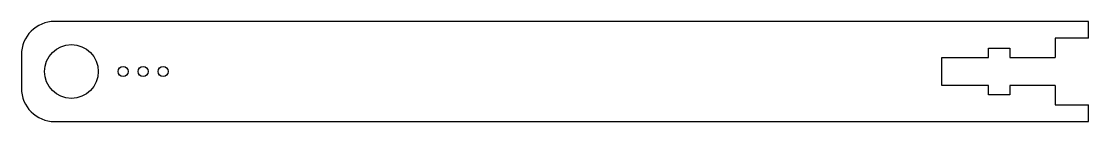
# Model space of a CAD drawing. Header units: millimetres. Extents: x -220 to -60, y 0 to 15.
import ezdxf

# ---------------------------------------------------------------- set-up
doc = ezdxf.new("R2010")
doc.units = ezdxf.units.MM

msp = doc.modelspace()

# ---------------------------------------------------------------- linework, layer by layer
at = {"color": 7, "linetype": 'Continuous', "lineweight": 25}
for p, q in [((-60, 15), (-215, 15)), ((-60, 12.5), (-60, 15)), ((-60, 12.5), (-65, 12.5)), ((-65, 12.5), (-65, 9.6)), ((-220, 10), (-220, 5)), ((-75, 11), (-71.8, 11)), ((-75, 9.6), (-75, 11)), ((-71.8, 11), (-71.8, 9.6)), ((-82, 9.6), (-75, 9.6)), ((-82, 5.4), (-82, 9.6)), ((-71.8, 9.6), (-65, 9.6)), ((-75, 5.4), (-82, 5.4)), ((-75, 4), (-75, 5.4)), ((-71.8, 5.4), (-71.8, 4)), ((-65, 5.4), (-71.8, 5.4)), ((-65, 5.4), (-65, 2.5)), ((-71.8, 4), (-75, 4)), ((-65, 2.5), (-60, 2.5)), ((-60, 0), (-60, 2.5)), ((-215, 0), (-60, 0))]:
    msp.add_line(p, q, dxfattribs=at)
for centre, radius in [((-212.5, 7.5), 4.03), ((-204.75, 7.5), 0.75), ((-201.75, 7.5), 0.75), ((-198.75, 7.5), 0.75)]:
    msp.add_circle(centre, radius, dxfattribs=at)
for centre, start, end in [((-215, 10), 90, 180), ((-215, 5), 180, 270)]:
    msp.add_arc(centre, 5, start, end, dxfattribs=at)

doc.saveas('drawing.dxf')
